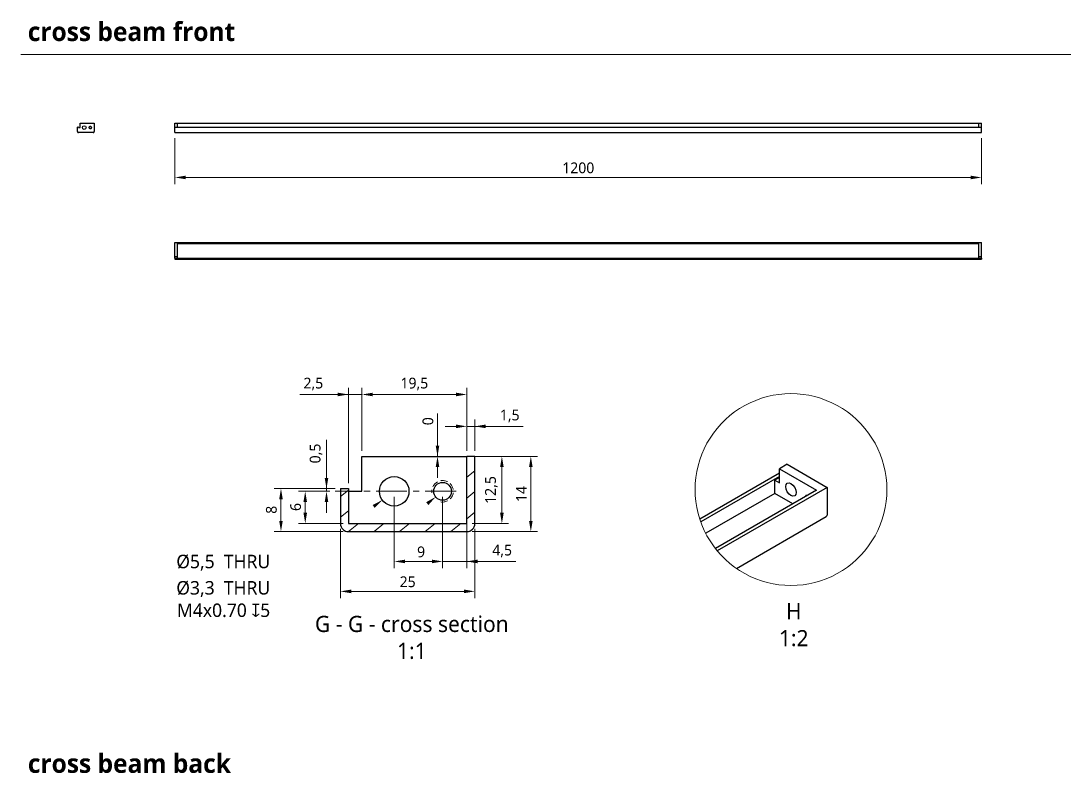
# Model space of a CAD drawing. Header units: millimetres. Extents: x 6 to 2422, y -21 to 287.
# Drawn here: x 1442.2 to 1636.2, y 145.5 to 285.4 of the extents above; entities that cross this region are included whole.
import ezdxf

# ---------------------------------------------------------------- set-up
doc = ezdxf.new("R2010")
doc.units = ezdxf.units.MM
doc.header["$LTSCALE"] = 12.7
doc.header["$PDMODE"] = 33
doc.header["$PDSIZE"] = 1
doc.linetypes.add('CENTER', pattern=[0.72, 0.45, -0.09, 0.09, -0.09])
doc.linetypes.add('HIDDEN', pattern=[0.15000000000000002, 0.1, -0.05])
for name, color, linetype, lineweight in [('ANNOTATION_LINES', 7, 'Continuous', 13), ('ANNOTATION_TEXT', 7, 'Continuous', 25), ('CENTERLINES', 251, 'CENTER', 13), ('DETAIL_VIEW_BORDER', 7, 'Continuous', 15), ('SKETCHED_GEOMETRY', 251, 'Continuous', 13), ('SURFACE_THREAD_SYMBOLS_ON_AXIS', 7, 'HIDDEN', 15), ('VIEW_HATCHES', 7, 'Continuous', 13), ('Visible', 7, 'Continuous', 25)]:
    doc.layers.add(name, color=color, linetype=linetype, lineweight=lineweight)
doc.styles.add('Onshape-Standard-Dimension', font='OpenSans-Regular.ttf')
doc.styles.add('Onshape-Standard-Hole-Callout', font='Open Sans', dxfattribs={"height": 2.5})
doc.styles.add('Onshape-Standard-NoteStyle', font='Open Sans', dxfattribs={"height": 2.5})
doc.styles.add('Onshape-Standard-View-Label', font='Open Sans', dxfattribs={"height": 3})
doc.dimstyles.new('Onshape-ISO-25$0', dxfattribs={"dimtxt": 2, "dimasz": 2, "dimexe": 1.25, "dimexo": 1, "dimgap": 0.75, "dimtad": 1, "dimtxsty": 'Onshape-Standard-Dimension', "dimcen": 2.5, "dimclrd": 251, "dimclre": 251, "dimclrt": 251, "dimadec": 1, "dimazin": 0, "dimtfac": 1, "dimtmove": 0, "dimatfit": 3, "dimfxl": 1, "dimlwd": 13, "dimlwe": 13, "dimarcsym": 0})

# ---------------------------------------------------------------- blocks, each defined once
blk = doc.blocks.new('*D30')
at = {"layer": 'ANNOTATION_TEXT', "color": 251, "lineweight": 13}
for p, q in [((1523.100648738445, 209.992811015847), (1521.100648738445, 209.992811015847)), ((1525.100648738445, 205.4162574278626), (1525.100648738445, 211.242811015847)), ((1526.600648738445, 209.992811015847), (1525.100648738445, 209.992811015847)), ((1526.600648738445, 205.4162574278626), (1526.600648738445, 211.242811015847)), ((1526.600648738445, 209.992811015847), (1535.55841440602, 209.992811015847)), ((1528.600648738445, 209.992811015847), (1530.600648738445, 209.992811015847))]:
    blk.add_line(p, q, dxfattribs=at)
at = {"layer": 'ANNOTATION_TEXT', "color": 251}
for points in [[(1523.100648738445, 209.6594776825137), (1523.100648738445, 210.3261443491803), (1525.100648738445, 209.992811015847)], [(1528.600648738445, 210.3261443491803), (1528.600648738445, 209.6594776825137), (1526.600648738445, 209.992811015847)]]:
    blk.add_solid(points, dxfattribs=at)
at = {"layer": 'Defpoints', "color": 0}
for p in [(1525.100648738445, 209.992811015847), (1525.100648738445, 204.4162574278626), (1526.600648738445, 204.4162574278626)]:
    blk.add_point(p, dxfattribs=at)
at = {"layer": 'ANNOTATION_TEXT', "color": 251, "insert": (1533.079531572232, 211.9226475281086), "char_height": 2, "attachment_point": 5, "style": 'Onshape-Standard-Dimension'}
blk.add_mtext('1,5', dxfattribs=at)
blk = doc.blocks.new('*D31')
at = {"layer": 'ANNOTATION_TEXT', "color": 251, "lineweight": 13}
for p, q in [((1526.100648738445, 204.4162574278626), (1532.87317011773, 204.4162574278626)), ((1531.62317011773, 202.4162574278626), (1531.62317011773, 193.9162574278626)), ((1526.100648738445, 191.9162574278626), (1532.87317011773, 191.9162574278626))]:
    blk.add_line(p, q, dxfattribs=at)
at = {"layer": 'ANNOTATION_TEXT', "color": 251}
for points in [[(1531.956503451064, 202.4162574278626), (1531.289836784397, 202.4162574278626), (1531.62317011773, 204.4162574278626)], [(1531.289836784397, 193.9162574278626), (1531.956503451064, 193.9162574278626), (1531.62317011773, 191.9162574278626)]]:
    blk.add_solid(points, dxfattribs=at)
at = {"layer": 'Defpoints', "color": 0}
for p in [(1525.100648738445, 204.4162574278626), (1525.100648738445, 191.9162574278626), (1531.62317011773, 191.9162574278626)]:
    blk.add_point(p, dxfattribs=at)
at = {"layer": 'ANNOTATION_TEXT', "color": 251, "insert": (1529.683115621817, 198.1662574278626), "char_height": 2, "attachment_point": 5, "rotation": 90, "style": 'Onshape-Standard-Dimension'}
blk.add_mtext('12,5', dxfattribs=at)
blk = doc.blocks.new('*D32')
at = {"layer": 'ANNOTATION_TEXT', "color": 251, "lineweight": 13}
for p, q in [((1527.600648738445, 204.4162574278626), (1538.261768254987, 204.4162574278626)), ((1537.011768254987, 192.4162574278626), (1537.011768254987, 202.4162574278626)), ((1526.100648738445, 190.4162574278626), (1538.261768254987, 190.4162574278626))]:
    blk.add_line(p, q, dxfattribs=at)
at = {"layer": 'ANNOTATION_TEXT', "color": 251}
for points in [[(1537.34510158832, 202.4162574278626), (1536.678434921654, 202.4162574278626), (1537.011768254987, 204.4162574278626)], [(1536.678434921654, 192.4162574278626), (1537.34510158832, 192.4162574278626), (1537.011768254987, 190.4162574278626)]]:
    blk.add_solid(points, dxfattribs=at)
at = {"layer": 'Defpoints', "color": 0}
for p in [(1526.600648738445, 204.4162574278626), (1537.011768254987, 204.4162574278626), (1525.100648738445, 190.4162574278626)]:
    blk.add_point(p, dxfattribs=at)
at = {"layer": 'ANNOTATION_TEXT', "color": 251, "insert": (1535.260405857167, 197.4162574278626), "char_height": 2, "attachment_point": 5, "rotation": 90, "style": 'Onshape-Standard-Dimension'}
blk.add_mtext('14', dxfattribs=at)
blk = doc.blocks.new('*D33')
at = {"layer": 'ANNOTATION_TEXT', "color": 251, "lineweight": 13}
for p, q in [((1525.100648738445, 203.4162574278626), (1525.100648738445, 183.6269452730893)), ((1520.600648738445, 196.9162574278626), (1520.600648738445, 183.6269452730893)), ((1518.600648738445, 184.8769452730893), (1516.600648738445, 184.8769452730893)), ((1520.600648738445, 184.8769452730893), (1525.100648738445, 184.8769452730893)), ((1525.100648738445, 184.8769452730893), (1534.242338111742, 184.8769452730893)), ((1527.100648738445, 184.8769452730893), (1529.100648738445, 184.8769452730893))]:
    blk.add_line(p, q, dxfattribs=at)
at = {"layer": 'ANNOTATION_TEXT', "color": 251}
for points in [[(1518.600648738445, 184.5436119397559), (1518.600648738445, 185.2102786064226), (1520.600648738445, 184.8769452730893)], [(1527.100648738445, 185.2102786064226), (1527.100648738445, 184.5436119397559), (1525.100648738445, 184.8769452730893)]]:
    blk.add_solid(points, dxfattribs=at)
at = {"layer": 'Defpoints', "color": 0}
for p in [(1525.100648738445, 204.4162574278626), (1520.600648738445, 197.9162574278626), (1525.100648738445, 184.8769452730893)]:
    blk.add_point(p, dxfattribs=at)
at = {"layer": 'ANNOTATION_TEXT', "color": 251, "insert": (1531.671493425093, 186.808144183171), "char_height": 2, "attachment_point": 5, "style": 'Onshape-Standard-Dimension'}
blk.add_mtext('4,5', dxfattribs=at)
blk = doc.blocks.new('*D34')
at = {"layer": 'ANNOTATION_TEXT', "color": 251, "lineweight": 13}
for p, q in [((1511.600648738445, 196.9162574278626), (1511.600648738445, 183.6269452730892)), ((1520.600648738445, 196.9162574278626), (1520.600648738445, 183.6269452730892)), ((1513.600648738445, 184.8769452730892), (1518.600648738445, 184.8769452730892))]:
    blk.add_line(p, q, dxfattribs=at)
at = {"layer": 'ANNOTATION_TEXT', "color": 251}
for points in [[(1513.600648738445, 185.2102786064226), (1513.600648738445, 184.5436119397559), (1511.600648738445, 184.8769452730892)], [(1518.600648738445, 184.5436119397559), (1518.600648738445, 185.2102786064226), (1520.600648738445, 184.8769452730892)]]:
    blk.add_solid(points, dxfattribs=at)
at = {"layer": 'Defpoints', "color": 0}
for p in [(1511.600648738445, 197.9162574278626), (1520.600648738445, 197.9162574278626), (1520.600648738445, 184.8769452730892)]:
    blk.add_point(p, dxfattribs=at)
at = {"layer": 'ANNOTATION_TEXT', "color": 251, "insert": (1516.600648738445, 186.6507872349421), "char_height": 2, "attachment_point": 5, "style": 'Onshape-Standard-Dimension'}
blk.add_mtext('9', dxfattribs=at)
blk = doc.blocks.new('*D35')
at = {"layer": 'ANNOTATION_TEXT', "color": 251, "lineweight": 13}
for p, q in [((1519.653830275076, 204.4162574278626), (1519.653830275076, 212.3556307248654)), ((1519.653830275076, 206.4162574278626), (1519.653830275076, 208.4162574278626)), ((1524.100648738445, 204.4162574278626), (1518.403830275076, 204.4162574278626)), ((1518.653830275076, 204.4162574278626), (1518.403830275076, 204.4162574278626)), ((1519.653830275076, 204.4162574278626), (1519.653830275076, 204.4162574278626)), ((1519.653830275076, 202.4162574278626), (1519.653830275076, 200.4162574278626))]:
    blk.add_line(p, q, dxfattribs=at)
at = {"layer": 'ANNOTATION_TEXT', "color": 251}
for points in [[(1519.320496941742, 206.4162574278626), (1519.987163608409, 206.4162574278626), (1519.653830275076, 204.4162574278626)], [(1519.987163608409, 202.4162574278626), (1519.320496941742, 202.4162574278626), (1519.653830275076, 204.4162574278626)]]:
    blk.add_solid(points, dxfattribs=at)
at = {"layer": 'Defpoints', "color": 0}
for p in [(1519.653830275076, 204.4162574278626), (1519.653830275076, 204.4162574278626), (1525.100648738445, 204.4162574278626)]:
    blk.add_point(p, dxfattribs=at)
at = {"layer": 'ANNOTATION_TEXT', "color": 251, "insert": (1517.878625915403, 210.9469113788163), "char_height": 2, "attachment_point": 5, "rotation": 90, "style": 'Onshape-Standard-Dimension'}
blk.add_mtext('0', dxfattribs=at)
blk = doc.blocks.new('*D36')
at = {"layer": 'ANNOTATION_TEXT', "color": 251, "lineweight": 13}
for p, q in [((1499.600648738445, 197.9162574278626), (1493.805753072957, 197.9162574278626)), ((1495.055753072957, 195.9162574278626), (1495.055753072957, 193.9162574278626)), ((1502.100648738445, 191.9162574278626), (1493.805753072957, 191.9162574278626))]:
    blk.add_line(p, q, dxfattribs=at)
at = {"layer": 'ANNOTATION_TEXT', "color": 251}
for points in [[(1495.389086406291, 195.9162574278626), (1494.722419739624, 195.9162574278626), (1495.055753072957, 197.9162574278626)], [(1494.722419739624, 193.9162574278626), (1495.389086406291, 193.9162574278626), (1495.055753072957, 191.9162574278626)]]:
    blk.add_solid(points, dxfattribs=at)
at = {"layer": 'Defpoints', "color": 0}
for p in [(1500.600648738445, 197.9162574278626), (1495.055753072957, 191.9162574278626), (1503.100648738445, 191.9162574278626)]:
    blk.add_point(p, dxfattribs=at)
at = {"layer": 'ANNOTATION_TEXT', "color": 251, "insert": (1493.281911111105, 194.9987419899691), "char_height": 2, "attachment_point": 5, "rotation": 90, "style": 'Onshape-Standard-Dimension'}
blk.add_mtext('6', dxfattribs=at)
blk = doc.blocks.new('*D37')
at = {"layer": 'ANNOTATION_TEXT', "color": 251, "lineweight": 13}
for p, q in [((1499.00592317318, 198.4162574278626), (1499.00592317318, 207.4775653297699)), ((1499.00592317318, 200.4162574278626), (1499.00592317318, 202.4162574278626)), ((1500.600648738445, 198.4162574278626), (1497.75592317318, 198.4162574278626)), ((1499.600648738445, 197.9162574278626), (1497.75592317318, 197.9162574278626)), ((1499.00592317318, 197.9162574278626), (1499.00592317318, 198.4162574278626)), ((1499.00592317318, 195.9162574278626), (1499.00592317318, 193.9162574278626))]:
    blk.add_line(p, q, dxfattribs=at)
at = {"layer": 'ANNOTATION_TEXT', "color": 251}
for points in [[(1498.672589839847, 200.4162574278626), (1499.339256506513, 200.4162574278626), (1499.00592317318, 198.4162574278626)], [(1499.339256506513, 195.9162574278626), (1498.672589839847, 195.9162574278626), (1499.00592317318, 197.9162574278626)]]:
    blk.add_solid(points, dxfattribs=at)
at = {"layer": 'Defpoints', "color": 0}
for p in [(1499.00592317318, 198.4162574278626), (1500.600648738445, 197.9162574278626), (1501.600648738445, 198.4162574278626)]:
    blk.add_point(p, dxfattribs=at)
at = {"layer": 'ANNOTATION_TEXT', "color": 251, "insert": (1497.064506279447, 204.9469113788163), "char_height": 2, "attachment_point": 5, "rotation": 90, "style": 'Onshape-Standard-Dimension'}
blk.add_mtext('0,5', dxfattribs=at)
blk = doc.blocks.new('*D38')
at = {"layer": 'ANNOTATION_TEXT', "color": 251, "lineweight": 13}
for p, q in [((1505.600648738445, 205.4162574278626), (1505.600648738445, 217.1653252546122)), ((1507.600648738445, 215.9153252546122), (1523.100648738445, 215.9153252546122)), ((1525.100648738445, 205.4162574278626), (1525.100648738445, 217.1653252546122))]:
    blk.add_line(p, q, dxfattribs=at)
at = {"layer": 'ANNOTATION_TEXT', "color": 251}
for points in [[(1507.600648738445, 216.2486585879456), (1507.600648738445, 215.5819919212789), (1505.600648738445, 215.9153252546122)], [(1523.100648738445, 215.5819919212789), (1523.100648738445, 216.2486585879456), (1525.100648738445, 215.9153252546122)]]:
    blk.add_solid(points, dxfattribs=at)
at = {"layer": 'Defpoints', "color": 0}
for p in [(1525.100648738445, 215.9153252546122), (1505.600648738445, 204.4162574278626), (1525.100648738445, 204.4162574278626)]:
    blk.add_point(p, dxfattribs=at)
at = {"layer": 'ANNOTATION_TEXT', "color": 251, "insert": (1515.350648738445, 217.8553797505251), "char_height": 2, "attachment_point": 5, "style": 'Onshape-Standard-Dimension'}
blk.add_mtext('19,5', dxfattribs=at)
blk = doc.blocks.new('*D39')
at = {"layer": 'ANNOTATION_TEXT', "color": 251, "lineweight": 13}
for p, q in [((1503.100648738445, 215.9153252546122), (1494.022992062695, 215.9153252546122)), ((1501.100648738445, 215.9153252546122), (1499.100648738445, 215.9153252546122)), ((1503.100648738445, 199.4162574278626), (1503.100648738445, 217.1653252546122)), ((1505.600648738445, 215.9153252546122), (1503.100648738445, 215.9153252546122)), ((1505.600648738445, 205.4162574278626), (1505.600648738445, 217.1653252546122)), ((1507.600648738445, 215.9153252546122), (1509.600648738445, 215.9153252546122))]:
    blk.add_line(p, q, dxfattribs=at)
at = {"layer": 'ANNOTATION_TEXT', "color": 251}
for points in [[(1501.100648738445, 215.5819919212789), (1501.100648738445, 216.2486585879456), (1503.100648738445, 215.9153252546122)], [(1507.600648738445, 216.2486585879456), (1507.600648738445, 215.5819919212789), (1505.600648738445, 215.9153252546122)]]:
    blk.add_solid(points, dxfattribs=at)
at = {"layer": 'Defpoints', "color": 0}
for p in [(1503.100648738445, 215.9153252546122), (1505.600648738445, 204.4162574278626), (1503.100648738445, 198.4162574278626)]:
    blk.add_point(p, dxfattribs=at)
at = {"layer": 'ANNOTATION_TEXT', "color": 251, "insert": (1496.56182040057, 217.8553797505251), "char_height": 2, "attachment_point": 5, "style": 'Onshape-Standard-Dimension'}
blk.add_mtext('2,5', dxfattribs=at)
blk = doc.blocks.new('*D40')
at = {"layer": 'ANNOTATION_TEXT', "color": 251, "lineweight": 13}
for p, q in [((1500.600648738445, 198.4162574278626), (1489.291272958417, 198.4162574278626)), ((1490.541272958417, 196.4162574278626), (1490.541272958417, 192.4162574278626)), ((1502.100648738445, 190.4162574278626), (1489.291272958417, 190.4162574278626))]:
    blk.add_line(p, q, dxfattribs=at)
at = {"layer": 'ANNOTATION_TEXT', "color": 251}
for points in [[(1490.874606291751, 196.4162574278626), (1490.207939625084, 196.4162574278626), (1490.541272958417, 198.4162574278626)], [(1490.207939625084, 192.4162574278626), (1490.874606291751, 192.4162574278626), (1490.541272958417, 190.4162574278626)]]:
    blk.add_solid(points, dxfattribs=at)
at = {"layer": 'Defpoints', "color": 0}
for p in [(1501.600648738445, 198.4162574278626), (1490.541272958417, 190.4162574278626), (1503.100648738445, 190.4162574278626)]:
    blk.add_point(p, dxfattribs=at)
at = {"layer": 'ANNOTATION_TEXT', "color": 251, "insert": (1488.767430996565, 194.481457810178), "char_height": 2, "attachment_point": 5, "rotation": 90, "style": 'Onshape-Standard-Dimension'}
blk.add_mtext('8', dxfattribs=at)
blk = doc.blocks.new('*D41')
at = {"layer": 'ANNOTATION_TEXT', "color": 251, "lineweight": 13}
for p, q in [((1501.600648738445, 190.9162574278626), (1501.600648738445, 178.0620679046344)), ((1526.600648738445, 190.9162574278626), (1526.600648738445, 178.0620679046344)), ((1503.600648738445, 179.3120679046344), (1524.600648738445, 179.3120679046344))]:
    blk.add_line(p, q, dxfattribs=at)
at = {"layer": 'ANNOTATION_TEXT', "color": 251}
for points in [[(1503.600648738445, 179.6454012379678), (1503.600648738445, 178.9787345713011), (1501.600648738445, 179.3120679046344)], [(1524.600648738445, 178.9787345713011), (1524.600648738445, 179.6454012379678), (1526.600648738445, 179.3120679046344)]]:
    blk.add_solid(points, dxfattribs=at)
at = {"layer": 'Defpoints', "color": 0}
for p in [(1501.600648738445, 191.9162574278626), (1526.600648738445, 191.9162574278626), (1526.600648738445, 179.3120679046344)]:
    blk.add_point(p, dxfattribs=at)
at = {"layer": 'ANNOTATION_TEXT', "color": 251, "insert": (1514.100648738445, 181.0859098664873), "char_height": 2, "attachment_point": 5, "style": 'Onshape-Standard-Dimension'}
blk.add_mtext('25', dxfattribs=at)
blk = doc.blocks.new('*D50')
at = {"layer": 'ANNOTATION_TEXT', "color": 251, "lineweight": 13}
for p, q in [((1470.828083729962, 263.5969545455013), (1470.828083729962, 255.0127380610443)), ((1620.828083729962, 263.5969545455013), (1620.828083729962, 255.0127380610443)), ((1472.828083729962, 256.2627380610443), (1618.828083729962, 256.2627380610443))]:
    blk.add_line(p, q, dxfattribs=at)
at = {"layer": 'ANNOTATION_TEXT', "color": 251}
for points in [[(1472.828083729962, 256.5960713943776), (1472.828083729962, 255.929404727711), (1470.828083729962, 256.2627380610443)], [(1618.828083729962, 255.929404727711), (1618.828083729962, 256.5960713943776), (1620.828083729962, 256.2627380610443)]]:
    blk.add_solid(points, dxfattribs=at)
at = {"layer": 'Defpoints', "color": 0}
for p in [(1470.828083729962, 264.5969545455013), (1620.828083729962, 264.5969545455013), (1620.828083729962, 256.2627380610443)]:
    blk.add_point(p, dxfattribs=at)
at = {"layer": 'ANNOTATION_TEXT', "color": 251, "insert": (1545.828083729962, 258.0379424207173), "char_height": 2, "attachment_point": 5, "style": 'Onshape-Standard-Dimension'}
blk.add_mtext('1200', dxfattribs=at)

msp = doc.modelspace()

# ---------------------------------------------------------------- hatches: boundary and pattern name
at = {"layer": 'VIEW_HATCHES'}
h = msp.add_hatch(dxfattribs=at)
h.set_pattern_fill('LINE', color=256, scale=23.99999999999999, angle=38.99999999999999, style=0)
h.set_pattern_definition([(38.99999999999999, (1539.100648738445, 99.91625742786263), (-1.887961173149512, 2.331437884370913), [])])
edge = h.paths.add_edge_path()
edge.add_line((1503.100648738445, 198.4162574278626), (1503.100648738445, 191.9162574278626))
edge.add_line((1501.600648738445, 198.4162574278626), (1503.100648738445, 198.4162574278626))
edge.add_line((1501.600648738445, 198.4162574278626), (1501.600648738445, 191.9162574278626))
edge.add_arc((1503.100648738445, 191.9162574278626), 1.499999999999936, 180, 270)
edge.add_line((1503.100648738445, 190.4162574278626), (1525.100648738445, 190.4162574278626))
edge.add_arc((1525.100648738445, 191.9162574278626), 1.5, 270, 360)
edge.add_line((1526.600648738445, 191.9162574278626), (1526.600648738445, 204.4162574278626))
edge.add_line((1526.600648738445, 204.4162574278626), (1525.100648738445, 204.4162574278626))
edge.add_line((1525.100648738445, 191.9162574278626), (1525.100648738445, 204.4162574278626))
edge.add_line((1503.100648738445, 191.9162574278626), (1525.100648738445, 191.9162574278626))

# ---------------------------------------------------------------- linework, layer by layer
at = {"layer": 'ANNOTATION_LINES', "color": 251, "extrusion": (0, -0.9992525334174205, -0.03865713981746026)}
msp.add_lwpolyline([(1519.314529351354, -306.2625200700652), (1490.541272958417, 291.9346122961734), (1469.327003463153, 291.9346122961734)], dxfattribs=at)
at = {"layer": 'ANNOTATION_LINES', "color": 251, "extrusion": (0, -0.9997309668077118, -0.02319469779320333)}
msp.add_lwpolyline([(1509.385787440161, -303.3473932018625), (1490.541272958417, 294.5634646649331), (1470.51845279493, 294.5634646649331)], dxfattribs=at)
at = {"layer": 'ANNOTATION_LINES', "color": 251}
for points in [[(1507.577403858686, 195.3692765192957), (1509.385787440161, 196.2862606703917), (1507.97255458777, 194.8323404469846)], [(1517.546782038536, 195.8895583159326), (1519.314529351354, 196.882624551959), (1517.964411483345, 195.3699141191282)]]:
    msp.add_solid(points, dxfattribs=at)
at = {"layer": 'CENTERLINES'}
msp.add_line((1523.100648738445, 197.9162574278626), (1500.600648738445, 197.9162574278626), dxfattribs=at)
at = {"layer": 'DETAIL_VIEW_BORDER', "flags": 128}
msp.add_lwpolyline([(1603.227315288435, 198.2444294133088), (1603.192117382797, 199.3644449311889), (1603.086662575937, 200.4800402595063), (1602.911367049801, 201.5868126531673), (1602.666922615744, 202.6803941871702), (1602.354293984272, 203.7564689948102), (1601.974714957767, 204.8107903004334), (1601.529683561233, 205.8391971795201), (1601.020956130277, 206.8376309799528), (1600.450540379653, 207.8021513396623), (1599.820687479732, 208.7289517374363), (1599.133883172156, 209.6143745155197), (1598.392837959757, 210.4549253147184), (1597.600476409436, 211.2472868650392), (1596.759925610237, 211.9883320774385), (1595.874502832154, 212.6751363850144), (1594.94770243438, 213.3049892849359), (1593.98318207467, 213.8754050355593), (1592.984748274238, 214.3841324665152), (1591.956341395151, 214.8291638630491), (1590.902020089528, 215.2087428895543), (1589.825945281888, 215.5213715210263), (1588.732363747885, 215.7658159550833), (1587.625591354224, 215.9411114812199), (1586.509996025906, 216.0465662880795), (1585.389980508026, 216.081764193717), (1584.269964990146, 216.0465662880795), (1583.154369661829, 215.9411114812199), (1582.047597268168, 215.7658159550833), (1580.954015734165, 215.5213715210263), (1579.877940926525, 215.2087428895543), (1578.823619620902, 214.8291638630491), (1577.795212741815, 214.3841324665152), (1576.796778941382, 213.8754050355593), (1575.832258581673, 213.3049892849359), (1574.905458183899, 212.6751363850144), (1574.020035405815, 211.9883320774385), (1573.179484606617, 211.2472868650392), (1572.387123056296, 210.4549253147184), (1571.646077843896, 209.6143745155197), (1570.959273536321, 208.7289517374363), (1570.329420636399, 207.8021513396623), (1569.759004885776, 206.8376309799528), (1569.25027745482, 205.8391971795201), (1568.805246058286, 204.8107903004334), (1568.425667031781, 203.7564689948102), (1568.113038400309, 202.6803941871702), (1567.868593966252, 201.5868126531673), (1567.693298440115, 200.4800402595063), (1567.587843633255, 199.3644449311888), (1567.552645727618, 198.2444294133088), (1567.587843633255, 197.1244138954286), (1567.693298440115, 196.0088185671111), (1567.868593966252, 194.9020461734502), (1568.113038400309, 193.8084646394473), (1568.425667031781, 192.7323898318073), (1568.805246058286, 191.678068526184), (1569.25027745482, 190.6496616470974), (1569.759004885776, 189.6512278466647), (1570.329420636399, 188.6867074869552), (1570.959273536321, 187.7599070891811), (1571.646077843896, 186.8744843110978), (1572.387123056296, 186.0339335118991), (1573.179484606617, 185.2415719615782), (1574.020035405815, 184.5005267491789), (1574.905458183899, 183.813722441603), (1575.832258581673, 183.1838695416816), (1576.796778941382, 182.6134537910581), (1577.795212741815, 182.1047263601022), (1578.823619620902, 181.6596949635684), (1579.877940926525, 181.2801159370632), (1580.954015734165, 180.9674873055911), (1582.047597268168, 180.7230428715342), (1583.154369661829, 180.5477473453975), (1584.269964990146, 180.442292538538), (1585.389980508026, 180.4070946329004), (1586.509996025906, 180.442292538538), (1587.625591354224, 180.5477473453975), (1588.732363747885, 180.7230428715342), (1589.825945281888, 180.9674873055911), (1590.902020089528, 181.2801159370632), (1591.956341395151, 181.6596949635684), (1592.984748274238, 182.1047263601022), (1593.98318207467, 182.6134537910581), (1594.94770243438, 183.1838695416816), (1595.874502832154, 183.813722441603), (1596.759925610237, 184.500526749179), (1597.600476409436, 185.2415719615782), (1598.392837959757, 186.0339335118991), (1599.133883172156, 186.8744843110978), (1599.820687479732, 187.7599070891811), (1600.450540379653, 188.6867074869552), (1601.020956130277, 189.6512278466647), (1601.529683561233, 190.6496616470974), (1601.974714957767, 191.6780685261841), (1602.354293984272, 192.7323898318073), (1602.666922615744, 193.8084646394473), (1602.911367049801, 194.9020461734502), (1603.086662575937, 196.0088185671111), (1603.192117382797, 197.1244138954286)], close=True, dxfattribs=at)
at = {"layer": 'SKETCHED_GEOMETRY'}
msp.add_line((1442.169991982483, 279.102041308167), (1842, 279.102041308167), dxfattribs=at)
at = {"layer": 'SURFACE_THREAD_SYMBOLS_ON_AXIS'}
for centre, radius, start, end in [((1455.072603956973, 265.5344545455013), 0.25, 259.9999999999939, 187.9999999999982), ((1520.600648738445, 197.9162574278626), 2, 260.0000000000014, 188.0000000000001)]:
    msp.add_arc(centre, radius, start, end, dxfattribs=at)
at = {"layer": 'Visible'}
for p, q in [((1453.197603956973, 265.5344545455013), (1453.197603956973, 266.3469545455013)), ((1453.197603956973, 266.3469545455013), (1455.822603956973, 266.3469545455013)), ((1455.822603956973, 266.3469545455013), (1455.822603956973, 264.7844545455013)), ((1470.828083729962, 266.3469545455013), (1471.328083729962, 266.3469545455013)), ((1470.828083729962, 265.5969545455013), (1470.828083729962, 266.3469545455013)), ((1471.328083729962, 265.5969545455013), (1471.328083729962, 266.3469545455013)), ((1471.328083729962, 266.3469545455013), (1620.328083729962, 266.3469545455013)), ((1620.328083729962, 265.5969545455013), (1620.328083729962, 266.3469545455013)), ((1620.328083729962, 266.3469545455013), (1620.828083729962, 266.3469545455013)), ((1620.828083729962, 265.5969545455013), (1620.828083729962, 266.3469545455013)), ((1452.697603956973, 264.7844545455013), (1452.697603956973, 265.5969545455013)), ((1452.885103956973, 265.5969545455013), (1452.697603956973, 265.5969545455013)), ((1452.885103956973, 265.5344545455013), (1452.885103956973, 265.5969545455013)), ((1452.885103956973, 265.5344545455013), (1453.197603956973, 265.5344545455013)), ((1455.635103956973, 264.5969545455013), (1452.885103956973, 264.5969545455013)), ((1470.828083729962, 264.7844545455013), (1470.828083729962, 265.5969545455013)), ((1470.828083729962, 265.5969545455013), (1620.828083729962, 265.5969545455013)), ((1470.828083729962, 264.5969545455013), (1470.828083729962, 264.7844545455013)), ((1470.828083729962, 264.5969545455013), (1620.828083729962, 264.5969545455013)), ((1620.828083729962, 264.7844545455013), (1620.828083729962, 265.5969545455013)), ((1620.828083729962, 264.5969545455013), (1620.828083729962, 264.7844545455013)), ((1470.828083729962, 241.5507419770453), (1470.828083729962, 244.1757419770453)), ((1470.828083729962, 244.1757419770453), (1620.828083729962, 244.1757419770453)), ((1471.328083729962, 243.9882419770453), (1620.328083729962, 243.9882419770453)), ((1471.328083729962, 241.5507419770453), (1471.328083729962, 243.9882419770453)), ((1620.328083729962, 241.5507419770453), (1620.328083729962, 243.9882419770453)), ((1620.828083729962, 241.5507419770453), (1620.828083729962, 244.1757419770453)), ((1470.828083729962, 241.2382419770453), (1470.828083729962, 241.5507419770453)), ((1470.828083729962, 241.5507419770453), (1471.328083729962, 241.5507419770453)), ((1470.828083729962, 241.2382419770453), (1470.828083729962, 241.0507419770453)), ((1470.828083729962, 241.2382419770453), (1620.828083729962, 241.2382419770453)), ((1470.828083729962, 241.0507419770453), (1620.828083729962, 241.0507419770453)), ((1471.328083729962, 241.2382419770453), (1471.328083729962, 241.5507419770453)), ((1620.328083729962, 241.2382419770453), (1620.328083729962, 241.5507419770453)), ((1620.328083729962, 241.5507419770453), (1620.828083729962, 241.5507419770453)), ((1620.828083729962, 241.2382419770453), (1620.828083729962, 241.5507419770453)), ((1620.828083729962, 241.2382419770453), (1620.828083729962, 241.0507419770453)), ((1505.600648738445, 204.4162574278626), (1525.100648738445, 204.4162574278626)), ((1505.600648738445, 197.9162574278626), (1505.600648738445, 204.4162574278626)), ((1526.600648738445, 204.4162574278626), (1525.100648738445, 204.4162574278626)), ((1525.100648738445, 191.9162574278626), (1525.100648738445, 204.4162574278626)), ((1526.600648738445, 191.9162574278626), (1526.600648738445, 204.4162574278626)), ((1501.600648738445, 198.4162574278626), (1503.100648738445, 198.4162574278626)), ((1501.600648738445, 198.4162574278626), (1501.600648738445, 191.9162574278626)), ((1503.100648738445, 198.4162574278626), (1503.100648738445, 191.9162574278626)), ((1503.100648738445, 197.9162574278626), (1505.600648738445, 197.9162574278626)), ((1503.100648738445, 191.9162574278626), (1525.100648738445, 191.9162574278626)), ((1503.100648738445, 190.4162574278626), (1525.100648738445, 190.4162574278626))]:
    msp.add_line(p, q, dxfattribs=at)
at = {"layer": 'Visible', "color": 7}
for p, q in [((1584.68287372684, 202.9392847536431), (1583.268660164467, 202.1227881727153)), ((1583.268660164467, 199.4691742847002), (1583.268660164467, 202.1227881727153)), ((1583.268660164467, 202.1227881727153), (1590.162951281035, 198.1423673406927)), ((1584.68287372684, 202.9392847536431), (1592.107494929299, 198.6526777037724)), ((1583.268660164467, 201.3062915917876), (1568.424598288121, 192.736068471612)), ((1583.268660164467, 200.6939191560917), (1568.606914282979, 192.2289562246251)), ((1583.268660164467, 200.4897950108599), (1582.384776687984, 199.9794846477801)), ((1582.384776687984, 199.9794846477801), (1583.268660164467, 199.4691742847002)), ((1582.384776687984, 197.5299949049968), (1582.384776687984, 199.9794846477801)), ((1590.162951281035, 198.1423673406927), (1571.336863793956, 187.2731206622398)), ((1592.107494929299, 198.6526777037724), (1571.666649648887, 186.8511501786635)), ((1592.107494929299, 198.6526777037724), (1592.107494929298, 193.5495740729742)), ((1582.384776687984, 197.5299949049968), (1569.527003543286, 190.1065561187265)), ((1585.74353389862, 195.5908155252935), (1582.384776687984, 197.5299949049968)), ((1575.262991925852, 183.5707427614801), (1591.952164843409, 193.2062412379838))]:
    msp.add_line(p, q, dxfattribs=at)
at = {"layer": 'Visible'}
for centre, radius in [((1453.947603956973, 265.5344545455013), 0.34375), ((1455.072603956973, 265.5344545455013), 0.20625), ((1511.600648738445, 197.9162574278626), 2.75), ((1520.600648738445, 197.9162574278626), 1.65)]:
    msp.add_circle(centre, radius, dxfattribs=at)
for centre, radius, start, end in [((1452.885103956973, 264.7844545455013), 0.187499999999992, 180, 270), ((1455.635103956973, 264.7844545455013), 0.1875, 270, 0), ((1503.100648738445, 191.9162574278626), 1.499999999999936, 180, 270), ((1525.100648738445, 191.9162574278626), 1.5, 270, 0)]:
    msp.add_arc(centre, radius, start, end, dxfattribs=at)
at = {"layer": 'Visible', "color": 7}
msp.add_ellipse((1585.389980508026, 198.2444294133087), major_axis=(0.6874999999999998, -1.190784930203603), ratio=0.5773502691896256, dxfattribs=at)
msp.add_ellipse((1588.571961023366, 196.4073121062212), major_axis=(0.4124999999999943, -0.7144709581221491), ratio=0.5773502691896211, start_param=2.60040823703446, end_param=3.682777070144962, dxfattribs=at)
at = {"layer": 'Visible', "color": 7, "extrusion": (0, 0, -1)}
msp.add_ellipse((1591.577164843409, 193.8557602908222), major_axis=(-0.375, 0.6495190528383432), ratio=0.5773502691896132, start_param=2.356194490192304, end_param=3.141592653589793, dxfattribs=at)

# ---------------------------------------------------------------- texts
at = {"layer": 'ANNOTATION_TEXT', "char_height": 3.5, "width": 76.22468156688345, "attachment_point": 1, "style": 'Onshape-Standard-NoteStyle'}
for s, insert in [('{\\fOpen Sans|b1|i0|c0|p0;cross beam front}', (1443.457724766806, 285.124752095186)), ('{\\fOpen Sans|b1|i0|c0|p0;cross beam back}', (1443.476249316331, 149.0722138171253))]:
    msp.add_mtext(s, dxfattribs=dict(at, insert=insert))
at = {"layer": 'ANNOTATION_TEXT', "color": 251, "char_height": 2.5, "attachment_point": 9, "style": 'Onshape-Standard-Hole-Callout'}
for s, insert in [('%%c5,5  THRU', (1488.541272958417, 183.1678990148964)), ('%%c3,3  THRU\\PM4x0.70 {\\FGDT.SHX|c0;x}5 ', (1488.541272958417, 174.5080343676736))]:
    msp.add_mtext(s, dxfattribs=dict(at, insert=insert))
at = {"layer": 'ANNOTATION_TEXT', "color": 7, "char_height": 3, "attachment_point": 2, "style": 'Onshape-Standard-View-Label'}
for s, insert in [(' H ^J 1:2', (1585.389980508026, 177.1233611548595)), (' G - G - cross section^J 1:1', (1514.365673399549, 174.7603942892209))]:
    msp.add_mtext(s, dxfattribs=dict(at, insert=insert))

# ---------------------------------------------------------------- dimensions: what is measured, and where the dimension line sits
at = {"layer": 'ANNOTATION_TEXT'}
for base, p1, p2, angle, override, picture, middle, dimtype in [((1620.828083729962, 256.2627380610443), (1470.828083729962, 264.5969545455013), (1620.828083729962, 264.5969545455013), 0, {"dimlfac": 8, "dimpost": ''}, '*D50', (1545.828083729962, 256.2627380610443), 161), ((1525.100648738445, 215.9153252546122), (1505.600648738445, 204.4162574278626), (1525.100648738445, 204.4162574278626), 0, {"dimlfac": 1, "dimpost": ''}, '*D38', (1515.350648738445, 215.9153252546122), 161), ((1519.653830275076, 204.4162574278626), (1525.100648738445, 204.4162574278626, -443.51532466143), (1519.653830275076, 204.4162574278626, -597.75), 90, {"dimlfac": 1, "dimpost": ''}, '*D35', (1519.653830275076, 210.9469113788163), 160), ((1525.100648738445, 209.992811015847), (1526.600648738445, 204.4162574278626, -443.51532466143), (1525.100648738445, 204.4162574278626, -443.51532466143), 180, {"dimlfac": 1, "dimpost": ''}, '*D30', (1533.079531572232, 209.992811015847), 161), ((1499.00592317318, 198.4162574278626), (1500.600648738445, 197.9162574278626, -597.75), (1501.600648738445, 198.4162574278626, -443.51532466143), 90, {"dimlfac": 1, "dimpost": ''}, '*D37', (1499.00592317318, 204.9469113788163), 160), ((1531.62317011773, 191.9162574278626), (1525.100648738445, 204.4162574278626, -597.75), (1525.100648738445, 191.9162574278626, -443.51532466143), 90, {"dimlfac": 1, "dimpost": ''}, '*D31', (1531.62317011773, 198.1662574278626), 160), ((1537.011768254987, 204.4162574278626), (1525.100648738445, 190.4162574278626, -443.51532466143), (1526.600648738445, 204.4162574278626, -443.51532466143), 90, {"dimlfac": 1, "dimpost": ''}, '*D32', (1537.011768254987, 197.4162574278626), 160), ((1490.541272958417, 190.4162574278626), (1501.600648738445, 198.4162574278626, -443.51532466143), (1503.100648738445, 190.4162574278626, -443.51532466143), 90, {"dimlfac": 1, "dimpost": ''}, '*D40', (1490.541272958417, 194.481457810178), 160), ((1495.055753072957, 191.9162574278626), (1500.600648738445, 197.9162574278626, -597.75), (1503.100648738445, 191.9162574278626, -443.51532466143), 90, {"dimlfac": 1, "dimpost": ''}, '*D36', (1495.055753072957, 194.9987419899691), 160)]:
    dim = msp.add_linear_dim(base=base, p1=p1, p2=p2, angle=angle, dimstyle='Onshape-ISO-25$0', override=override, dxfattribs=at)
    dim.commit()
    dim.dimension.update_dxf_attribs({"geometry": picture, "text_midpoint": middle, "dimtype": dimtype})
for base, p1, p2, picture, middle in [((1503.100648738445, 215.9153252546122), (1505.600648738445, 204.4162574278626, -597.75), (1503.100648738445, 198.4162574278626, -443.51532466143), '*D39', (1496.56182040057, 215.9153252546122)), ((1525.100648738445, 184.8769452730893), (1520.600648738445, 197.9162574278626, -597.75), (1525.100648738445, 204.4162574278626, -443.51532466143), '*D33', (1531.671493425093, 184.8769452730893)), ((1520.600648738445, 184.8769452730892), (1511.600648738445, 197.9162574278626, -597.75), (1520.600648738445, 197.9162574278626, -597.75), '*D34', (1516.600648738445, 184.8769452730892)), ((1526.600648738445, 179.3120679046344), (1501.600648738445, 191.9162574278626, -443.51532466143), (1526.600648738445, 191.9162574278626, -443.51532466143), '*D41', (1514.100648738445, 179.3120679046344))]:
    dim = msp.add_linear_dim(base=base, p1=p1, p2=p2, dimstyle='Onshape-ISO-25$0', override={"dimlfac": 1, "dimpost": ''}, dxfattribs=at)
    dim.commit()
    dim.dimension.update_dxf_attribs({"geometry": picture, "text_midpoint": middle, "dimtype": 160})

doc.saveas('drawing.dxf')
